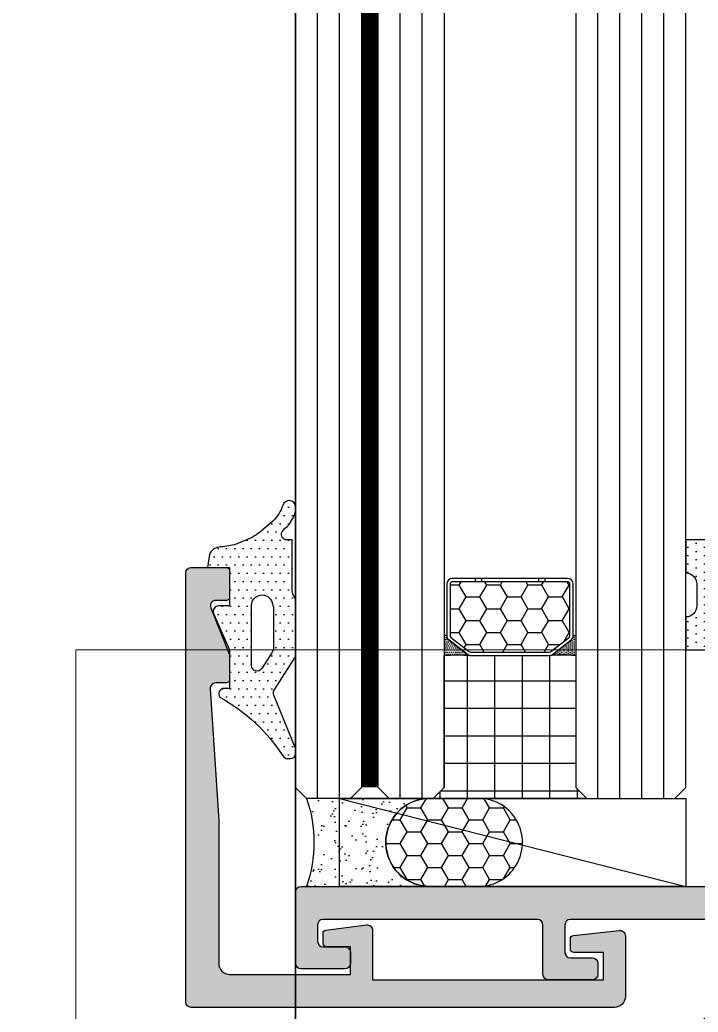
# Model space of a CAD drawing. Header units: millimetres. Extents: x 434053 to 1059003, y -2417481 to 936527.
# Drawn here: x 642044.5 to 642106.2, y -2248859.1 to -2248768.9 of the extents above; entities that cross this region are included whole.
import ezdxf

# ---------------------------------------------------------------- set-up
doc = ezdxf.new("R2010")
doc.units = ezdxf.units.MM
doc.header["$LTSCALE"] = 1000
doc.header["$MEASUREMENT"] = 0
doc.linetypes.add('CENTER', pattern=[2, 1.25, -0.25, 0.25, -0.25])
doc.linetypes.add('HIDDEN', pattern=[9.524999999999999, 6.35, -3.175])
doc.layers.add('A-DETL-0001', color=4, linetype='Continuous', lineweight=15)
for name, color, linetype in [('ELASTOMER', 6, 'Continuous'), ('ELASTOMER-V', 241, 'Continuous'), ('EXTRUSION1', 4, 'Continuous'), ('FASTENER', 191, 'Continuous'), ('GLASS', 1, 'Continuous'), ('GLASS-V', 11, 'Continuous'), ('GRID', 8, 'CENTER'), ('HZHZNEWPLOTLAYER#@$TT', 7, 'Continuous'), ('SFC-ELASTOMER', 6, 'Continuous'), ('SFC-ELASTOMER-V', 241, 'Continuous'), ('SILICONE', 8, 'Continuous'), ('SILICONE-V', 9, 'Continuous'), ('型材断面填充', 254, 'Continuous')]:
    doc.layers.add(name, color=color, linetype=linetype)

# ---------------------------------------------------------------- blocks, each defined once
blk = doc.blocks.new('20200525-BLGB01')
at = {"layer": '型材断面填充', "linetype": 'ByBlock'}
h = blk.add_hatch(color=256, dxfattribs=at)
edge = h.paths.add_edge_path()
edge.add_line((-12.99999999997817, 37.19999999992797), (-13, 34.79999999990833))
edge.add_arc((-13.29999999999564, 34.79999999997381), 0.2999999999956398, 269.99999999027307, 359.9999999874949, ccw=False)
edge.add_line((-13.30000000004657, 34.49999999997817), (-14.26148351927986, 34.49999999986176))
edge.add_arc((-14.26148351930042, 33.99999999988691), 0.4999999999748468, 89.99999999764344, 201.8014094837098)
edge.add_line((-14.72572186472826, 33.81430466174061), (-13.02145699271205, 29.55364248177648))
edge.add_arc((-13.30000000000395, 29.44222527882746), 0.3000000000403291, 5.6825797400961164e-09, 21.801409492072594, ccw=False)
edge.add_line((-12.99999999996362, 29.44222527885722), (-12.99999999997817, 27.29999499992846))
edge.add_arc((-13.30000000000655, 27.29999499991027), 0.3000000000283762, -89.99999999513602, 3.4747245081234723e-09, ccw=False)
edge.add_line((-13.29999999998108, 26.99999499988189), (-14.26697703287209, 26.9999949999401))
edge.add_arc((-14.26697703290372, 26.49999499993293), 0.5000000000071729, 89.99999999637548, 183.661937038506)
edge.add_line((-14.76595616712438, 26.46806032254972), (-14.00000000006548, 14.50000000643922))
edge.add_line((-14.00000000006548, 14.50000000643922), (-14.0000000000291, 1.499999999949068))
edge.add_arc((-13.0000000000291, 1.499999999949068), 1, 180, 270)
edge.add_line((-13.0000000000291, 0.4999999999490683), (-2, 0.4999999999927241))
edge.add_line((-2, 0.4999999999927241), (-2.000000000007275, 2.999999999992724))
edge.add_line((-2.000000000007275, 2.999999999992724), (-4.200000000004366, 2.99999999996362))
edge.add_arc((-4.199999999986176, 3.29999999998472), 0.3000000000210998, 180.0000000006948, 269.99999999652596, ccw=False)
edge.add_line((-4.500000000007275, 3.299999999981082), (-4.500000000007275, 4.235424868871632))
edge.add_arc((-4.200000000008601, 4.235424868875079), 0.2999999999986738, 97.18075578179509, 180.0000000006583, ccw=False)
edge.add_line((-4.237500000010185, 4.533071891368309), (-0.5625000000218279, 4.99607837080839))
edge.add_arc((-0.5000000000041239, 4.499999999989187), 0.4999999999968474, 1.2390728443278931e-09, 97.18075578354848, ccw=False)
edge.add_line((-7.276000000000001e-12, 4.5), (0, 0))
edge.add_line((0, 0), (21, 5.09317e-11))
edge.add_line((21, 5.09317e-11), (20.99999999999272, 2.500000000050931))
edge.add_line((20.99999999999272, 2.500000000050931), (18.29999999999563, 2.500000000050931))
edge.add_arc((18.29999999999199, 2.800000000050202), 0.2999999999992711, 180.0000000020841, 270.0000000006948, ccw=False)
edge.add_line((17.99999999999272, 2.80000000003929), (17.99999999999272, 3.73167184273916))
edge.add_arc((18.29999999999801, 3.731671842754442), 0.3000000000052871, 96.37937021009111, 180.0000000029186, ccw=False)
edge.add_line((18.26666666665551, 4.029814239758707), (22.44444462286628, 4.496904015017207))
edge.add_arc((22.49999999998119, 4.000000000055417), 0.5000000000115269, 3.196873876731843e-10, 96.37934963310238, ccw=False)
edge.add_line((22.99999999999272, 4.000000000058207), (23, -1.499999999941791))
edge.add_arc((22.00000000000728, -1.499999999949068), 0.999999999992724, -89.99999999958311, 4.16889633925166e-10, ccw=False)
edge.add_line((22.00000000001455, -2.499999999941792), (-16.50000000001455, -2.500000000050931))
edge.add_arc((-16.50000000001819, -2.000000000040019), 0.5000000000109126, 180.0000000012505, 270.0000000004169, ccw=False)
edge.add_line((-17.0000000000291, -2.000000000050931), (-17.00000000012369, 36.9999999999709))
edge.add_arc((-16.50000000012369, 36.9999999999709), 0.5, 90, 180, ccw=False)
edge.add_line((-16.50000000012369, 37.4999999999709), (-13.30000000002474, 37.49999999991633))
edge.add_arc((-13.29999999999563, 37.19999999989886), 0.3000000000174623, 5.558376869885251e-09, 90.00000000555877, ccw=False)
at = {"color": 0, "linetype": 'ByBlock'}
blk.add_lwpolyline([(-12.99999999997817, 37.19999999992797), (-13, 34.79999999990833, -0.4142135623588887), (-13.30000000004657, 34.49999999997817), (-14.26148351927986, 34.49999999986176, 0.5305984520659007), (-14.72572186472826, 33.81430466174061), (-13.02145699271205, 29.55364248177648, -0.0954145723999281), (-12.99999999996362, 29.44222527885722), (-12.99999999997817, 27.29999499992846, -0.4142135623659906), (-13.29999999998108, 26.99999499988189), (-14.26697703287209, 26.9999949999401, 0.4330595391143199), (-14.76595616712438, 26.46806032254972), (-14.00000000006548, 14.50000000643922), (-14.0000000000291, 1.499999999949068, 0.4142135623730951), (-13.0000000000291, 0.4999999999490683), (-2, 0.4999999999927241), (-2.000000000007275, 2.999999999992724), (-4.200000000004366, 2.99999999996362, -0.4142135623517844), (-4.500000000007275, 3.299999999981082), (-4.500000000007275, 4.235424868871632, -0.3779644730108295), (-4.237500000010185, 4.533071891368309), (-0.5625000000218279, 4.99607837080839, -0.4514162296496071), (-7.276000000000001e-12, 4.5), (0, 0), (21, 5.09317e-11), (20.99999999999272, 2.500000000050931), (18.29999999999563, 2.500000000050931, -0.4142135623659915), (17.99999999999272, 2.80000000003929), (17.99999999999272, 3.73167184273916, -0.3819660112564594), (18.26666666665551, 4.029814239758707), (22.44444462286628, 4.496904015017207, -0.4472134877660587), (22.99999999999272, 4.000000000058207), (23, -1.499999999941792, -0.4142135623730951), (22.00000000001455, -2.499999999941792), (-16.50000000001455, -2.500000000050931, -0.4142135623688329), (-17.0000000000291, -2.000000000050931), (-17.00000000012369, 36.9999999999709, -0.4142135623730951), (-16.50000000012369, 37.4999999999709), (-13.30000000002474, 37.49999999991633, -0.4142135623730961)], format="xyb", close=True, dxfattribs=at)
blk = doc.blocks.new('*U464')
at = {"linetype": 'ByBlock', "lineweight": -2}
for p, q in [((2.657142857144208, 4.857142857152212), (-2.657142857144208, 4.857142857152212)), ((-3.542857142858338, 4.400000000008731), (-3.542857142858338, 1.14285714286234)), ((-1.77142857142826, 4.400000000008731), (-1.77142857142826, 1.14285714286234)), ((1.77142857142826, 4.400000000008731), (1.77142857142826, 1.14285714286234)), ((3.542857142858338, 4.400000000008731), (3.542857142858338, 1.14285714286234)), ((-4.685714285715221, 0.857142857152212), (-3.542857142858338, 1.14285714286234)), ((4.685714285715221, 0.857142857152212), (-4.685714285715221, 0.857142857152212)), ((3.542857142858338, 1.14285714286234), (-3.542857142858338, 1.14285714286234)), ((-2.332922000361577, 0.857142857152212), (-1.77142857142826, 1.14285714286234)), ((2.458636286075489, 0.857142857152212), (1.77142857142826, 1.14285714286234)), ((4.685714285715221, 0.857142857152212), (3.542857142858338, 1.14285714286234)), ((-5.028571428571013, 0.5142857142927824), (-5.028571428571013, 7.275957614183426e-12)), ((5.028571428571013, 7.275957614183426e-12), (-5.028571428571013, 7.275957614183426e-12)), ((5.028571428571013, 0.5142857142927824), (5.028571428571013, 7.275957614183426e-12))]:
    blk.add_line(p, q, dxfattribs=at)
for centre, radius, start, end in [((-2.657142857144208, 3.770535714291327), 1.086607142857136, 35.40085557752613, 144.5991444224739), ((0, 1.196428571434808), 3.660714285714072, 61.05941179989344, 118.9405882001066), ((2.657142857144208, 3.770535714291327), 1.086607142857129, 35.40085557752613, 144.5991444224739), ((-4.685714285715221, 0.5142857142927824), 0.3428571428571428, 90, 180), ((4.685714285715221, 0.5142857142927824), 0.3428571428571428, 0, 90)]:
    blk.add_arc(centre, radius, start, end, dxfattribs=at)
at = {"layer": 'GRID', "ltscale": 0.5}
blk.add_line((0, 4.857142857159488), (0, -15.96152385070888), dxfattribs=at)
blk = doc.blocks.new('20230111-LC03')
at = {"layer": 'SILICONE'}
h = blk.add_hatch(dxfattribs=at)
h.set_pattern_fill('AR-SAND', color=256, angle=450, style=0)
h.set_pattern_definition([(127.5, (56219.9966284289, -9965.68426762917), (-1.926823769013159, -0.06299335810960754), [0, -1.52, 0, -1.7, 0, -1.625]), (97.49999999999993, (56219.9966284289, -9965.68426762917), (-2.82214606522974, 1.769776705267728), [0, -0.82, 0, -1.37, 0, -0.525]), (57.49999999999998, (56219.9966284289, -9966.914267629152), (-0.005659053536963988, 3.114141861751495), [0, -0.4999999999999981, 0, -1.799999999999992, 0, -2.349999999999985]), (47.49999999999999, (56219.9966284289, -9966.914267629152), (-0.8776755649342484, 3.006126604572294), [0, -0.2499999999999999, 0, -1.179999999999999, 0, -1.349999999999999])])
edge = h.paths.add_edge_path()
edge.add_line((1.042390067595989e-07, -8.557407260435866), (-1.042608346324414e-07, 8.557415987976128))
edge.add_arc((0.8573005642653303, 4.374214120368429e-06), 8.600247552460587, 95.72093118125102, 264.2790702147506)
at = {"layer": '型材断面填充', "linetype": 'ByBlock'}
h = blk.add_hatch(color=256, dxfattribs=at)
edge = h.paths.add_edge_path()
edge.add_line((-41.99989613961588, -17.99999563622987), (-41.99989613961952, -11.49999563622987))
edge.add_arc((-41.49989613961952, -11.49999563622987), 0.5, 90, 180, ccw=False)
edge.add_line((-41.49989613961952, -10.99999563622987), (-37.49989613961952, -10.99999563622987))
edge.add_arc((-37.49989613961952, -11.49999563622987), 0.5, 0, 90, ccw=False)
edge.add_line((-36.99989613961952, -11.49999563622987), (-36.99989613961952, -12.49999563622987))
edge.add_arc((-37.49989613961952, -12.49999563622987), 0.5, -90, 0, ccw=False)
edge.add_line((-37.49989613961952, -12.99999563622987), (-39.49989613961952, -12.99999563622987))
edge.add_arc((-39.49989613961952, -13.49999563622987), 0.5, 90, 180)
edge.add_line((-39.99989613961952, -13.49999563622987), (-39.99989613961952, -14.99999563622987))
edge.add_arc((-39.49989613961952, -14.99999563622987), 0.5, 180, 270)
edge.add_line((-39.49989613961952, -15.49999563622987), (-19.99989613961952, -15.49999563622987))
edge.add_arc((-19.99989613961952, -14.99999563622987), 0.5, 270, 360)
edge.add_line((-19.49989613961952, -14.99999563622987), (-19.49989613961952, -10.49999563622987))
edge.add_arc((-18.99989613961952, -10.49999563622987), 0.5, 90, 180, ccw=False)
edge.add_line((-18.99989613961952, -9.999995636229869), (-14.99989613961952, -9.999995636229869))
edge.add_arc((-14.99989613961952, -10.49999563622987), 0.5, 0, 90, ccw=False)
edge.add_line((-14.49989613961952, -10.49999563622987), (-14.49989613961952, -11.49999563622987))
edge.add_arc((-14.99989613961952, -11.49999563622987), 0.5, -90, 0, ccw=False)
edge.add_line((-14.99989613961952, -11.99999563622987), (-16.99989613961952, -11.99999563622987))
edge.add_arc((-16.99989613961952, -12.49999563622987), 0.5, 90, 180)
edge.add_line((-17.49989613961952, -12.49999563622987), (-17.49989613961952, -14.99999563622987))
edge.add_arc((-16.99989613961952, -14.99999563622987), 0.5, 180, 269.9999825697608)
edge.add_line((-16.99989629172705, -15.49999563622987), (-0.5, -15.49999563627352))
edge.add_arc((-0.5, -14.99999563627352), 0.5, 270, 360)
edge.add_line((0, -14.99999563627352), (0, 15.00000436375558))
edge.add_arc((-0.5, 15.00000436375558), 0.5, 0, 90)
edge.add_line((-0.5, 15.50000436375558), (-16.99989629172705, 15.50000436374103))
edge.add_arc((-16.99989613961952, 15.00000436374103), 0.5000000000000231, 90.00001743023921, 180)
edge.add_line((-17.49989613961952, 15.00000436374103), (-17.49989613961952, 12.50000436374103))
edge.add_arc((-16.99989613961952, 12.50000436374103), 0.5, 180, 270)
edge.add_line((-16.99989613961952, 12.00000436374103), (-14.99989613961952, 12.00000436374103))
edge.add_arc((-14.99989613961952, 11.50000436374103), 0.5, 0, 90, ccw=False)
edge.add_line((-14.49989613961952, 11.50000436374103), (-14.49989613961952, 10.50000436374103))
edge.add_arc((-14.99989613961952, 10.50000436374103), 0.5, -90, 0, ccw=False)
edge.add_line((-14.99989613961952, 10.00000436374103), (-18.99989613961952, 10.00000436374103))
edge.add_arc((-18.99989613961952, 10.50000436374103), 0.5, 180, 270, ccw=False)
edge.add_line((-19.49989613961952, 10.50000436374103), (-19.49989613961952, 15.00000436374103))
edge.add_arc((-19.99989613961952, 15.00000436374103), 0.5, 0, 90)
edge.add_line((-19.99989613961952, 15.50000436374103), (-39.49989613961952, 15.50000436374103))
edge.add_arc((-39.49989613961952, 15.00000436374103), 0.5, 90, 180)
edge.add_line((-39.99989613961952, 15.00000436374103), (-39.99989613961952, 13.50000436374103))
edge.add_arc((-39.49989613961952, 13.50000436374103), 0.5, 180, 270)
edge.add_line((-39.49989613961952, 13.00000436374103), (-37.49989613961952, 13.00000436374103))
edge.add_arc((-37.49989613961952, 12.50000436374103), 0.5, 0, 90, ccw=False)
edge.add_line((-36.99989613961952, 12.50000436374103), (-36.99989613961952, 11.50000436374103))
edge.add_arc((-37.49989613961952, 11.50000436374103), 0.5, -90, 0, ccw=False)
edge.add_line((-37.49989613961952, 11.00000436374103), (-41.49989613961952, 11.00000436374103))
edge.add_arc((-41.49989613961952, 11.50000436374103), 0.5, 180, 270, ccw=False)
edge.add_line((-41.99989613961952, 11.50000436374103), (-41.99989613961588, 18.00000436374103))
edge.add_arc((-41.49989613961225, 18.00000436374103), 0.500000000003638, 90.00000795576972, 180, ccw=False)
edge.add_line((-41.49989620903943, 18.50000436374103), (5.000103860456875, 18.50000436379923))
edge.add_arc((5.000103860456875, 19.00000436379923), 0.5, 270, 360)
edge.add_line((5.500103860456875, 19.00000436379923), (5.500103860442323, 29.50000436339178))
edge.add_arc((6.000103860442323, 29.50000436339178), 0.5, 90, 180, ccw=False)
edge.add_line((6.000103860442323, 30.00000436339178), (8.000103860416857, 30.00000436339178))
edge.add_arc((8.000103860416857, 29.50000436339178), 0.5, 0, 90, ccw=False)
edge.add_line((8.500103860416857, 29.50000436339178), (8.500103860420495, 16.00000436377013))
edge.add_arc((8.000103860420495, 16.00000436377013), 0.5, -90, 0, ccw=False)
edge.add_line((8.000103860420495, 15.50000436377013), (3.500103860435047, 15.50000436375558))
edge.add_arc((3.500103860435047, 15.00000436375558), 0.5, 90, 180)
edge.add_line((3.000103860435047, 15.00000436375558), (3.000103860435047, 6.000004363770131))
edge.add_arc((3.500103860431409, 6.000004363770131), 0.499999999996362, 180, 270)
edge.add_line((3.500103860431409, 5.500004363770131), (8.000103860420495, 5.500004363770131))
edge.add_arc((8.000103860416857, 5.000004363770131), 0.5, 0, 89.99999999958311, ccw=False)
edge.add_line((8.500103860416857, 5.000004363770131), (8.500103860416857, 3.000004363770131))
edge.add_arc((8.000103860416857, 3.000004363770131), 0.5, -90, 0, ccw=False)
edge.add_line((8.000103860416857, 2.500004363770131), (3.500103860438685, 2.500004363770131))
edge.add_arc((3.500103860438685, 2.000004363770131), 0.5, 90, 180)
edge.add_line((3.000103860435047, 2.000004363770131), (3.000103860435047, -1.999995636229869))
edge.add_arc((3.500103860438685, -1.999995636229869), 0.500000000003638, 180, 270)
edge.add_line((3.500103860438685, -2.499995636229869), (8.000103860416857, -2.499995636200765))
edge.add_arc((8.000103860416857, -2.999995636200765), 0.5, 0, 90, ccw=False)
edge.add_line((8.500103860416857, -2.999995636200765), (8.500103860416857, -4.999995636200765))
edge.add_arc((8.000103860416857, -4.999995636200765), 0.5, -89.99999999958311, 0, ccw=False)
edge.add_line((8.000103860420495, -5.499995636200765), (3.500103860431409, -5.499995636229869))
edge.add_arc((3.500103860431409, -5.999995636229869), 0.5, 90, 180)
edge.add_line((3.000103860435047, -5.999995636229869), (3.000103860435047, -14.99999563621532))
edge.add_arc((3.500103860435047, -14.99999563621532), 0.5, 180, 270)
edge.add_line((3.500103860435047, -15.49999563621532), (8.000103860420495, -15.49999563620077))
edge.add_arc((8.000103860420495, -15.99999563620077), 0.5, 0, 90, ccw=False)
edge.add_line((8.500103860420495, -15.99999563620077), (8.500103860416857, -29.49999563582242))
edge.add_arc((8.000103860416857, -29.49999563582242), 0.5, -90, 0, ccw=False)
edge.add_line((8.000103860416857, -29.99999563582242), (6.000103860442323, -29.99999563582242))
edge.add_arc((6.000103860442323, -29.49999563582242), 0.5, 180, 270, ccw=False)
edge.add_line((5.500103860442323, -29.49999563582242), (5.500103860453237, -18.99999563628808))
edge.add_arc((5.000103860453237, -18.99999563628808), 0.5, 0, 90)
edge.add_line((5.000103860453237, -18.49999563628808), (-41.49989620903943, -18.49999563622987))
edge.add_arc((-41.49989613961225, -17.99999563622987), 0.5000000000000048, 180, 269.99999204423034, ccw=False)
at = {"linetype": 'ByBlock'}
blk.add_lwpolyline([(-41.99989613961588, -17.99999563622987), (-41.99989613961952, -11.49999563622987, -0.414213562373095), (-41.49989613961952, -10.99999563622987), (-37.49989613961952, -10.99999563622987, -0.414213562373095), (-36.99989613961952, -11.49999563622987), (-36.99989613961952, -12.49999563622987, -0.414213562373095), (-37.49989613961952, -12.99999563622987), (-39.49989613961952, -12.99999563622987, 0.414213562373095), (-39.99989613961952, -13.49999563622987), (-39.99989613961952, -14.99999563622987, 0.414213562373095), (-39.49989613961952, -15.49999563622987), (-19.99989613961952, -15.49999563622987, 0.414213562373095), (-19.49989613961952, -14.99999563622987), (-19.49989613961952, -10.49999563622987, -0.414213562373095), (-18.99989613961952, -9.999995636229869), (-14.99989613961952, -9.999995636229869, -0.414213562373095), (-14.49989613961952, -10.49999563622987), (-14.49989613961952, -11.49999563622987, -0.414213562373095), (-14.99989613961952, -11.99999563622987), (-16.99989613961952, -11.99999563622987, 0.414213562373095), (-17.49989613961952, -12.49999563622987), (-17.49989613961952, -14.99999563622987, 0.4142134732705686), (-16.99989629172705, -15.49999563622987), (-0.5, -15.49999563627352, 0.4142135623734826), (0, -14.99999563627352), (0, 15.00000436375558, 0.4142135623734826), (-0.5, 15.50000436375558), (-16.99989629172705, 15.50000436374103, 0.4142134732705687), (-17.49989613961952, 15.00000436374103), (-17.49989613961952, 12.50000436374103, 0.414213562373095), (-16.99989613961952, 12.00000436374103), (-14.99989613961952, 12.00000436374103, -0.414213562373095), (-14.49989613961952, 11.50000436374103), (-14.49989613961952, 10.50000436374103, -0.414213562373095), (-14.99989613961952, 10.00000436374103), (-18.99989613961952, 10.00000436374103, -0.414213562373095), (-19.49989613961952, 10.50000436374103), (-19.49989613961952, 15.00000436374103, 0.414213562373095), (-19.99989613961952, 15.50000436374103), (-39.49989613961952, 15.50000436374103, 0.414213562373095), (-39.99989613961952, 15.00000436374103), (-39.99989613961952, 13.50000436374103, 0.414213562373095), (-39.49989613961952, 13.00000436374103), (-37.49989613961952, 13.00000436374103, -0.414213562373095), (-36.99989613961952, 12.50000436374103), (-36.99989613961952, 11.50000436374103, -0.414213562373095), (-37.49989613961952, 11.00000436374103), (-41.49989613961952, 11.00000436374103, -0.414213562373095), (-41.99989613961952, 11.50000436374103), (-41.99989613961588, 18.00000436374103, -0.4142135217035907), (-41.49989620903943, 18.50000436374103), (5.000103860456875, 18.50000436379923, 0.4142135623731164), (5.500103860456875, 19.00000436379923), (5.500103860442323, 29.50000436339178, -0.414213562373095), (6.000103860442323, 30.00000436339178), (8.000103860416857, 30.00000436339178, -0.414213562373095), (8.500103860416857, 29.50000436339178), (8.500103860420495, 16.00000436377013, -0.414213562373171), (8.000103860420495, 15.50000436377013), (3.500103860435047, 15.50000436375558, 0.414213562373095), (3.000103860435047, 15.00000436375558), (3.000103860435047, 6.000004363770131, 0.4142135623713901), (3.500103860431409, 5.500004363770131), (8.000103860420495, 5.500004363770131, -0.414213562370964), (8.500103860416857, 5.000004363770131), (8.500103860416857, 3.000004363770131, -0.414213562373095), (8.000103860416857, 2.500004363770131), (3.500103860438685, 2.500004363770131, 0.4142135623752261), (3.000103860435047, 2.000004363770131), (3.000103860435047, -1.999995636229869, 0.4142135623752261), (3.500103860438685, -2.499995636229869), (8.000103860416857, -2.499995636200765, -0.414213562373095), (8.500103860416857, -2.999995636200765), (8.500103860416857, -4.999995636200765, -0.414213562370964), (8.000103860420495, -5.499995636200765), (3.500103860431409, -5.499995636229869, 0.41421356237139), (3.000103860435047, -5.999995636229869), (3.000103860435047, -14.99999563621532, 0.414213562373095), (3.500103860435047, -15.49999563621532), (8.000103860420495, -15.49999563620077, -0.4142135623730951), (8.500103860420495, -15.99999563620077), (8.500103860416857, -29.49999563582242, -0.414213562373095), (8.000103860416857, -29.99999563582242), (6.000103860442323, -29.99999563582242, -0.414213562373095), (5.500103860442323, -29.49999563582242), (5.500103860453237, -18.99999563628808, 0.4142135623730193), (5.000103860453237, -18.49999563628808), (-41.49989620903943, -18.49999563622987, -0.4142135217035907)], format="xyb", close=True, dxfattribs=at)
at = {"layer": 'SILICONE'}
blk.add_lwpolyline([(1.042390067595989e-07, -8.557407260435866), (-1.042608346324414e-07, 8.557415987976128, 0.9048234826383934), (1.042390067595989e-07, -8.557407260435866, 0.3678191468024997)], format="xyb", dxfattribs=at)
at = {"layer": 'FASTENER', "xscale": -1.2, "yscale": 1.2, "zscale": 1.2, "rotation": 90.00011941575873}
blk.add_blockref('*U464', (0, 4.363770131021738e-06), dxfattribs=at)
blk = doc.blocks.new('*U454')
at = {"layer": 'GLASS-V'}
h = blk.add_hatch(dxfattribs=at)
h.set_pattern_fill('HONEY', color=256, scale=10, angle=90.00000000005129, style=0)
h.set_pattern_definition([(90, (-8261.037964080388, 34583.19708774189), (1.082531749998322, 1.875000000000968), [1.25, -2.5]), (330.0000000000513, (-8261.037964080388, 34583.19708774189), (1.0825317570975, -1.874999995902255), [1.249999999999999, -2.499999999999999]), (30.00000000005117, (-8261.037964080388, 34583.19708774189), (2.165063507095822, 4.098712834856191e-09), [-2.5, 1.25])])
edge = h.paths.add_edge_path()
edge.add_arc((14.79910929997827, 12.25000000001327), 0.1999999999812534, 218.0000000213002, 270.000000021352, ccw=False)
edge.add_line((14.64150714931748, 12.12686770490109), (13.34239784976671, 13.78965178224462))
edge.add_arc((13.50000000039878, 13.91278407727521), 0.1999999999083822, 180.000000015861, 218.0000000079473, ccw=False)
edge.add_line((13.3000000004904, 13.91278407721984), (13.29999999999927, 17.49999999999272))
edge.add_line((13.29999999999927, 17.49999999999272), (13.30000000049768, 21.08721592276561))
edge.add_arc((13.5000000005751, 21.08721592276845), 0.2000000000774289, 142.0000000087279, 180.0000000008142, ccw=False)
edge.add_line((13.34239784977399, 21.21034821785724), (14.64150714932475, 22.87313229507708))
edge.add_arc((14.79910930010489, 22.75000000002311), 0.2000000000394618, 90.00000001283718, 142.0000000128887, ccw=False)
edge.add_line((14.79910930006008, 22.95000000006257), (19.5, 22.9500000000553))
edge.add_arc((19.49999999997081, 22.75000000001447), 0.2000000000408306, -8.31317947813659e-09, 89.99999999163788, ccw=False)
edge.add_line((19.70000000001164, 22.74999999998545), (19.70000000000437, 12.24999999998545))
edge.add_arc((19.50000000002174, 12.25000000001464), 0.199999999982623, 269.99999999168676, 359.99999999163794, ccw=False)
edge.add_line((19.49999999999272, 12.05000000003201), (14.79910930005281, 12.05000000003201))
at = {"layer": 'SILICONE'}
h = blk.add_hatch(dxfattribs=at)
h.set_pattern_fill('DOTS', color=256, scale=3, angle=180.0000000000513, style=0)
h.set_pattern_definition([(180.0000000000513, (-2314.462927372681, 32414.28559859428), (-0.09374999999983223, -0.1875000000000839), [0, -0.1875])])
edge = h.paths.add_edge_path()
edge.add_arc((-1.941122037311656, 22.29360796127968), 14.98974681236925, -4.61622269054061, 4.616222691750124, ccw=False)
edge.add_arc((13.47346561249102, 21.09635244526662), 0.4735537580721675, 140.894493704969, 181.1055062821419, ccw=False)
edge.add_line((13.10599462369282, 21.39504666043649), (14.40510392324359, 23.05783073766361))
edge.add_arc((14.79910930004684, 22.74999999998005), 0.5000000000126767, 89.99999999806562, 141.9999999981204, ccw=False)
edge.add_line((14.79910930006372, 23.24999999999272), (14.79910930006372, 23.49999999999272))
edge.add_line((14.79910930006372, 23.49999999999272), (13.0000000004693, 23.49999999999272))
h = blk.add_hatch(dxfattribs=at)
h.set_pattern_fill('DOTS', color=256, scale=3, angle=270.0000000000513, style=0)
h.set_pattern_definition([(270, (-2314.462927372681, 32414.28559859428), (0.1875000000000839, -0.09374999999983223), [0, -0.1875])])
edge = h.paths.add_edge_path()
edge.add_arc((-1.941122037320786, 12.70639203884472), 14.98974681236928, 355.3837773081634, 364.6162226904543)
edge.add_arc((13.47346561248374, 13.90364755483525), 0.4735537580721675, 178.8944937178581, 219.105506295031)
edge.add_line((13.10599462368555, 13.60495333966537), (14.40510392323631, 11.94216926231456))
edge.add_arc((14.79910930003028, 12.24999999999803), 0.50000000000531, 218.0000000025261, 270.0000000025807)
edge.add_line((14.79910930005281, 11.74999999999272), (14.79910930005281, 11.49999999999272))
edge.add_line((14.79910930005281, 11.49999999999272), (13.00000000045839, 11.50000000010914))
at = {"layer": 'SILICONE-V'}
h = blk.add_hatch(dxfattribs=at)
h.set_pattern_fill('ANSI37', color=256, scale=20, angle=135.0000000000513, style=0)
h.set_pattern_definition([(180.0000000000513, (-8259.037964080173, 34605.19708774189), (2.236993838300213e-12, -2.5), []), (270, (-8259.037964080173, 34605.19708774189), (2.5, 2.236993838300213e-12), [])])
edge = h.paths.add_edge_path()
edge.add_line((-1.178588718175888e-06, 24.49999986984767), (-1.091393642127514e-11, 10.5))
edge.add_line((-1.091393642127514e-11, 10.5), (0.9999999997562554, 11.5))
edge.add_line((0.9999999997562554, 11.5), (13.00000000045839, 11.50000000115688))
edge.add_arc((-2.77388727136618, 12.7321067786348), 15.82193435630852, 355.533664682018, 364.4663353396363)
edge.add_line((12.99999999999272, 13.96421356207429), (13, 21.03578643802757))
edge.add_arc((-1.768796351073247, 22.2678932218228), 14.82010232036705, 355.2310656027148, 364.7689343754618)
edge.add_line((13.0000000004693, 23.49999999999272), (0.9999999997671694, 23.5))
edge.add_line((0.9999999997671694, 23.5), (-1.178588718175888e-06, 24.49999986984767))
at = {"layer": 'GLASS'}
for points in [[(467.3347491215256, 23.49999998938872), (1.000000000014552, 23.5), (1.455191522836685e-11, 24.5), (2.182787284255028e-11, 32.5), (1.000000000021828, 33.5), (467.3347491215311, 33.499999989396)], [(467.3347491215147, 11.49999998939599), (1.000000000003638, 11.5), (3.637978807091713e-12, 10.5), (-3.637978807091713e-12, 6.5), (0.999999999996362, 5.5), (467.3347491215038, 5.499999989388718)], [(467.3347491215147, 3.999999989395995), (1.000000000003638, 4), (3.637978807091713e-12, 3), (-3.637978807091713e-12, -1), (0.999999999996362, -2), (467.3347491215038, -2.000000010611281)]]:
    blk.add_lwpolyline(points, dxfattribs=at)
at = {"layer": 'GLASS-V'}
for p, q in [((2.182787284255028e-11, 31.5), (467.3347491215293, 31.499999989396)), ((1.818989403545856e-11, 29.50000000000728), (467.3347491215293, 29.499999989396)), ((1.818989403545856e-11, 27.5), (467.3347491215275, 27.499999989396)), ((1.818989403545856e-11, 25.5), (467.3347491215256, 25.499999989396)), ((20, 20.66642135647999, -1.7978881e-09), (19.70000000001164, 20.6664213565964, -1.7978881e-09)), ((19.99999999976717, 20.08357864349091, -1.7978881e-09), (19.70000000001164, 20.08357864349091, -1.7978881e-09)), ((19.99999999975989, 14.9164213565964, -1.7978881e-09), (19.70000000000437, 14.9164213565964, -1.7978881e-09)), ((19.99999999999272, 14.33357864349091, -1.7978881e-09), (19.70000000000437, 14.33357864349091, -1.7978881e-09)), ((3.637978807091713e-12, 9.5), (467.3347491215129, 9.499999989388717)), ((0, 7.5), (467.3347491215056, 7.499999989388718)), ((3.637978807091713e-12, 2), (467.3347491215129, 1.999999989388718)), ((0, 0), (467.3347491215056, -1.061128152039965e-08))]:
    blk.add_line(p, q, dxfattribs=at)
for points in [[(12.99999999999636, 17.49999999999272), (13.00000000049477, 21.08721592288202, -0.1673426090458938), (13.10599462369282, 21.39504666043649), (14.40510392324359, 23.05783073766361, -0.2308681911258128), (14.79910930006372, 23.24999999999272), (19.50000000000364, 23.24999999998545, -0.4142135623728181), (20, 22.74999999998545), (19.99999999999636, 17.49999999998545), (19.99999999999272, 12.24999999998545, -0.4142135623728182), (19.49999999999272, 11.74999999998545), (14.79910930005281, 11.74999999999272, -0.2308681911258127), (14.40510392323631, 11.94216926231456), (13.10599462368555, 13.60495333966537, -0.1673426090458939), (13.00000000048749, 13.91278407721984)], [(14.79910930005281, 12.05000000003201, -0.2308681911258009), (14.64150714931748, 12.12686770490109), (13.34239784976671, 13.78965178224462, -0.1673426090459228), (13.3000000004904, 13.91278407721984), (13.29999999999927, 17.49999999999272), (13.30000000049768, 21.08721592276561, -0.1673426090459228), (13.34239784977399, 21.21034821785724), (14.64150714932475, 22.87313229507708, -0.2308681911258008), (14.79910930006008, 22.95000000006257), (19.5, 22.9500000000553, -0.4142135623728455), (19.70000000001164, 22.74999999998545), (19.70000000000437, 12.24999999998545, -0.4142135623728457), (19.49999999999272, 12.05000000003201)]]:
    blk.add_lwpolyline(points, format="xyb", close=True, dxfattribs=at)
at = {"layer": 'GLASS-V', "linetype": 'HIDDEN', "const_width": 1.499999999999999}
blk.add_lwpolyline([(1, 4.75), (467.3347491215147, 4.750171038231904)], dxfattribs=at)
at = {"layer": 'SILICONE'}
for points in [[(-1.178588718175888e-06, 24.49999986984767), (-1.091393642127514e-11, 10.5), (0.9999999997562554, 11.5), (13.00000000045839, 11.50000000115688, 0.0389958772070897), (12.99999999999272, 13.96421356207429), (13, 21.03578643802757, 0.0416408462732699), (13.0000000004693, 23.49999999999272), (0.9999999997671694, 23.5)], [(13.0000000004693, 23.49999999999272, -0.0403059478358171), (13.00000000049477, 21.08721592288202, -0.1772764773543967), (13.10599462369282, 21.39504666043649), (14.40510392324359, 23.05783073766361, -0.2308681911258145), (14.79910930006372, 23.24999999999272), (14.79910930006372, 23.49999999999272)], [(13.00000000045839, 11.50000000010914, 0.040305947835817), (13.00000000048749, 13.91278407721984, 0.1772764773543967), (13.10599462368555, 13.60495333966537), (14.40510392323631, 11.94216926231456, 0.2308681911258146), (14.79910930005281, 11.74999999999272), (14.79910930005281, 11.49999999999272)]]:
    blk.add_lwpolyline(points, format="xyb", close=True, dxfattribs=at)
blk = doc.blocks.new('*U555')
at = {"layer": 'ELASTOMER-V', "linetype": 'ByBlock'}
h = blk.add_hatch(dxfattribs=at)
h.set_pattern_fill('DOTS', color=256, scale=12, style=0)
h.set_pattern_definition([(0, (0, -2.000019868988602), (0.375, 0.75), [0, -0.75])])
edge = h.paths.add_edge_path()
edge.add_arc((0.9997912681061507, -14.81267845198454), 1.000052182993386, 0, 90)
edge.add_line((0.9997912681061507, -13.81262626899115), (-1.000313097880621, -13.81262626899115))
edge.add_arc((-1.000313097880621, -14.81267845198454), 1.000052182993386, 90, 180)
edge.add_line((-2.000365280874007, -14.81267845198454), (-5.000000000073101, -14.81267845198454))
edge.add_line((-5.000000000073101, -14.81267845198454), (-5.000000000076739, -4.812658582995937))
edge.add_line((-5.000000000076739, -4.812658582995937), (-2, -4.812658582995937))
edge.add_line((-2, -4.812658582995937), (-2, -3.11250000000291))
edge.add_line((-2, -3.11250000000291), (-2.350000000002183, -3.11250000000291))
edge.add_arc((-2.34999999999976, -2.612500000001841), 0.5000000000010694, 140.4654215854086, 269.9999999997224, ccw=False)
edge.add_line((-2.735620282557647, -2.294228107304662), (-1.24998938407748, -0.4942281073055028))
edge.add_arc((-0.8643691015187139, -0.8125000000001112), 0.5000000000001112, 90.00000000000051, 140.4654215857, ccw=False)
edge.add_line((-0.8643691015187187, -0.3125), (-0.75, -0.3124999999999998))
edge.add_arc((3.469446951953618e-17, 4.440892098500626e-16), 0.8125000000000001, 202.6198649480404, 337.3801350519596)
edge.add_line((0.75, -0.3125), (0.8643691015150807, -0.3125))
edge.add_arc((0.8643691015150929, -0.8124999999999791), 0.4999999999999791, 39.53457841442798, 90.00000000000142, ccw=False)
edge.add_line((1.249989384073046, -0.4942281073045933), (2.735620282560603, -2.294228107304662))
edge.add_arc((2.349999999999038, -2.612500000000107), 0.500000000002803, -90.00000000013472, 39.534578414169914, ccw=False)
edge.add_line((2.349999999997863, -3.11250000000291), (1.999999999999318, -3.11250000000291))
edge.add_line((1.999999999999318, -3.11250000000291), (1.999999999999318, -4.812658582995937))
edge.add_line((1.999999999999318, -4.812658582995937), (5.000000000079694, -4.812658582995937))
edge.add_line((5.000000000079694, -4.812658582995937), (5.000000000079694, -14.81267845198454))
edge.add_line((5.000000000079694, -14.81267845198454), (1.999843451099537, -14.81267845198454))
edge = h.paths.add_edge_path(flags=16)
edge.add_line((0.9999999999996589, -2.8125), (0.9999999999996589, -3.8125))
edge.add_arc((-3.410605131648481e-13, -3.8125), 1, -180, 0, ccw=False)
edge.add_line((-1.000000000000341, -3.8125), (-1.000000000000341, -2.8125))
edge.add_arc((-3.410605131648481e-13, -2.8125), 1, 0, 180, ccw=False)
at = {"color": 0, "linetype": 'ByBlock'}
for points in [[(1.999843451099537, -14.81267845198454, 0.414213562373095), (0.9997912681061507, -13.81262626899115), (-1.000313097880621, -13.81262626899115, 0.414213562373095), (-2.000365280874007, -14.81267845198454), (-5.000000000073101, -14.81267845198454), (-5.000000000076739, -4.812658582995937), (-2, -4.812658582995937), (-2, -3.11250000000291), (-2.350000000002183, -3.11250000000291, -0.634218949713358), (-2.735620282557647, -2.294228107304662), (-1.24998938407748, -0.4942281073055027, -0.2238262200734478), (-0.8643691015187187, -0.3125), (-0.75, -0.3124999999999998, 0.6666666666666664), (0.75, -0.3125), (0.8643691015150807, -0.3125, -0.2238262200728703), (1.249989384073046, -0.4942281073045933), (2.735620282560603, -2.294228107304662, -0.6342189497133012), (2.349999999997863, -3.11250000000291), (1.999999999999318, -3.11250000000291), (1.999999999999318, -4.812658582995937), (5.000000000079694, -4.812658582995937), (5.000000000079694, -14.81267845198454)], [(0.9999999999996589, -2.8125), (0.9999999999996589, -3.8125, -0.9999999999999998), (-1.000000000000341, -3.8125), (-1.000000000000341, -2.8125, -0.9999999999999998)]]:
    blk.add_lwpolyline(points, format="xyb", close=True, dxfattribs=at)
blk = doc.blocks.new('1902-190121-05')
at = {"layer": 'SFC-ELASTOMER-V'}
h = blk.add_hatch(dxfattribs=at)
h.set_pattern_fill('DOTS', color=256, scale=12, style=0)
h.set_pattern_definition([(0, (-98970.10255684076, 48449.73687001361), (0.375, 0.75), [0, -0.75])])
edge = h.paths.add_edge_path(flags=16)
edge.add_arc((2.999999999985448, 3.791658648551673), 1.000000000015246, 340.0515564116253, 360.0000000004169)
edge.add_line((4, 3.791658648558951), (4, 7.216346523804531))
edge.add_arc((3, 7.216346523804531), 1, 0, 32.51252295697732)
edge.add_line((3.843273989798035, 7.753830456713329), (2.921636994899017, 9.199813226143304))
edge.add_arc((2.5, 8.931071259692542), 0.4999999999992967, 32.51252295662578, 180)
edge.add_line((2, 8.931071259692542), (2, 3.445267455579597))
edge.add_arc((2.945267455579596, 3.445267455586872), 0.9452674555795963, 180.0000000004409, 344.0436198039462)
edge.add_arc((7.699999999938881, 2.085786437615751), 3.999999999945567, 160.0515564106914, 164.0436198036153, ccw=False)
edge = h.paths.add_edge_path()
edge.add_line((5.700274632123183, -2.5), (5.200274632123182, -2.5))
edge.add_arc((5.200274632123182, -3), 0.5, 90, 226.5750977282379)
edge.add_line((4.856573014825698, -3.363137987907975), (5.062209703814004, -3.557768307342484))
edge.add_arc((2.810392732513719, -5.996731531093245), 3.319521242445166, 16.082535006494084, 47.284695968269205, ccw=False)
edge.add_line((6, -5.077151867197244), (6, -5.527873661361808))
edge.add_arc((5.410320230555952, -5.495178773468069), 0.5905854605270673, 194.2601061977674, 356.8264757791229, ccw=False)
edge.add_arc((1.382684606796829, -6.820965289363812), 3.651283331540185, 18.86014357712771, 46.15869214434805)
edge.add_line((3.911794761312193, -4.18743689697294), (2.694840154203119, -3.144319681021444))
edge.add_arc((6.849778326155501, 3.942639481640071), 8.215138549408584, 234.2773992741729, 239.61778233818382, ccw=False)
edge.add_line((2.053275226047844, -2.726847709789581), (0.4342153403558768, -2.061742001620586))
edge.add_arc((-1.814379726623883, -11.80565395856683), 9.999999999998288, 77.00538320812723, 85.15038797391819)
edge.add_arc((-0.8844323758821699, -0.8450336328387493), 0.9999999999970132, 188.5307656098657, 265.15038797390406, ccw=False)
edge.add_line((-1.873368728745844, -0.9933740857668452), (-2.022374841617419, 0))
edge.add_line((-2.022374841617419, 0), (0, 0))
edge.add_line((0, 0), (0, 3.5))
edge.add_line((0, 3.5), (-1, 3.5))
edge.add_arc((-1, 4), 0.5, 157.3801350519596, 270, ccw=False)
edge.add_line((-1.461538461531745, 4.192307692304892), (0, 7.5))
edge.add_line((0, 7.5), (0, 11))
edge.add_line((0, 11), (-0.5, 11))
edge.add_arc((-0.5, 11.5), 0.5, 143.130102353489, 270, ccw=False)
edge.add_arc((-8.48604476766195, 25.71938799749478), 15.85236378089338, 298.5903152219879, 327.3087335570696)
edge.add_arc((5.275992096416302, 16.88727938233205), 0.5000000004721561, 89.99999989828092, 147.308733456111, ccw=False)
edge.add_line((5.275992097303967, 17.38727938281227), (5.5, 17.38727938281227))
edge.add_arc((5.5, 16.88727938281227), 0.5, 0, 90, ccw=False)
edge.add_line((6, 16.88727938281227), (6, 16.57181067422061))
edge.add_arc((5.499999999985448, 16.57181067423517), 0.500000000014552, 337.765229581395, 359.9999999983325, ccw=False)
edge.add_line((5.962820559259852, 16.3826093795069), (4.010239718350931, 11.60624377280328))
edge.add_arc((4.473060277596232, 11.41704247808229), 0.4999999999842318, 157.7652295809047, 212.5125229568189)
edge.add_line((4.051423282711767, 11.14830051163881), (5.921636994899018, 8.214068468187177))
edge.add_arc((5.5, 7.945326501729141), 0.5000000000032073, -8.33779267850332e-10, 32.51252295732888, ccw=False)
edge.add_line((6, 7.945326501721864), (6, 2.985786437631758))
edge.add_arc((5.5, 2.985786437639034), 0.5, 323.13010235348895, 359.9999999991662, ccw=False)
edge.add_arc((6.700000000011643, 2.08578643763758), 1.000000000013095, 143.1301023548229, 180.0000000004169)
edge.add_line((5.699999999997088, 2.085786437630304), (5.699999999997088, -2.499999999992724))
at = {"color": 0, "linetype": 'ByBlock'}
blk.add_lwpolyline([(5.700274632123183, -2.5), (5.200274632123182, -2.5, 0.6781657042072787), (4.856573014825698, -3.363137987907975), (5.062209703814004, -3.557768307342484, -0.1369925665543304), (6, -5.077151867197244), (6, -5.527873661361808, -0.8583636528139141), (4.837932198410272, -5.640654293129045), (4.837932198410272, -5.640654293129045, 0.1196789164036482), (3.911794761312193, -4.18743689697294), (2.694840154203119, -3.144319681021444, -0.023306035294527), (2.053275226047844, -2.726847709789581), (0.434215340355877, -2.061742001620586, 0.0355542577770579), (-0.9689730441314168, -1.841453662447746, -0.3473545955404444), (-1.873368728745844, -0.9933740857668452), (-2.022374841617419, 0), (0, 0), (0, 3.5), (-1, 3.5, -0.5351837584879964), (-1.461538461531745, 4.192307692304892), (0, 7.5), (0, 11), (-0.5, 11, -0.6180339887539168), (-0.8999999999941792, 11.80000000000291, 0.125967746607834), (4.855195536176325, 17.15733540496876, -0.2554021300214613), (5.275992097303967, 17.38727938281227), (5.5, 17.38727938281227, -0.4142135623730951), (6, 16.88727938281227), (6, 16.57181067422061, -0.0973230273531179), (5.962820559259852, 16.3826093795069), (4.010239718350931, 11.60624377280328, 0.2435300941548702), (4.051423282711767, 11.14830051163881), (5.921636994899018, 8.214068468187177, -0.1428220295938806), (6, 7.945326501721864), (6, 2.985786437631758, -0.1622776601676325), (5.899999999994179, 2.685786437636124, 0.1622776601672591), (5.699999999997088, 2.085786437630304), (5.699999999997088, -2.499999999992724)], format="xyb", dxfattribs=at)
blk.add_lwpolyline([(3.940000000002328, 3.450484206368855, 0.0872619888188986), (4, 3.791658648558951), (4, 7.216346523804531, 0.1428220295893762), (3.843273989798035, 7.753830456713329), (2.921636994899017, 9.199813226143304, 0.7500537688432675), (2, 8.931071259692542), (2, 3.445267455579596, 0.8696209430341955), (3.854114949586802, 3.185408272176573, -0.0174204244168828)], format="xyb", close=True, dxfattribs=at)
blk = doc.blocks.new('A$C4EA60FE4')
at = {"layer": 'ELASTOMER-V'}
h = blk.add_hatch(dxfattribs=at)
h.set_pattern_fill('HONEY', color=256, scale=10, angle=-1.27e-14, style=0)
h.set_pattern_definition([(360, (33477.20544486659, -8679.675100024433), (1.875, 1.082531754730547), [1.25, -2.5]), (119.9999999999999, (33477.20544486659, -8679.675100024433), (-1.874999999999999, 1.082531754730549), [1.249999999999989, -2.499999999999979]), (59.99999999999997, (33477.20544486659, -8679.675100024433), (9e-16, 2.165063509461096), [-2.5, 1.25])])
edge = h.paths.add_edge_path()
edge.add_arc((567.869622748316, -948.0358554352056), 4.005547692733369, 266.9829245602036, 453.0170722247303)
edge.add_line((567.6587967053929, -944.0358598479138), (563.6587952219998, -944.0358598479429))
edge.add_arc((563.4474994677294, -948.0358554233894), 4.005572430927792, 446.9762183201683, 633.0237784647672)
edge.add_line((563.6587949975219, -952.0358510107103), (567.6587964809441, -952.0358510106666))
at = {"layer": 'SILICONE', "linetype": 'ByBlock'}
h = blk.add_hatch(dxfattribs=at)
h.set_pattern_fill('AR-SAND', color=256, angle=-90.00000000000001, style=0)
h.set_pattern_definition([(307.5, (33477.20544486659, -8679.675100024433), (1.926823769013158, 0.0629933581096078), [0, -1.51999999999999, 0, -1.69999999999999, 0, -1.62499999999999]), (277.5, (33477.20544486659, -8679.675100024433), (2.822146065229739, -1.769776705267727), [0, -0.82, 0, -1.369999999999999, 0, -0.525]), (237.5, (33477.20544486659, -8678.445100024437), (0.0056590535369644, -3.114141861751495), [0, -0.5, 0, -1.8, 0, -2.35]), (227.5, (33477.20544486659, -8678.445100024437), (0.8776755649342488, -3.006126604572293), [0, -0.2499999999999989, 0, -1.179999999999991, 0, -1.349999999999992])])
edge = h.paths.add_edge_path()
edge.add_arc((563.4474962387467, -948.0358548222935), 4.005573201520415, 93.0238241346168, 273.0238241346187, ccw=False)
edge.add_line((563.2361974799423, -944.0358586338912), (552.2347771573695, -944.0358586339348))
edge.add_arc((540.5265466808632, -948.0358538868236), 12.37265625940065, 341.13779760182535, 378.86219918310667, ccw=False)
edge.add_line((552.2347769328917, -952.0358497966877), (563.6587949975219, -952.0358510106812))
at = {"layer": 'ELASTOMER'}
blk.add_lwpolyline([(567.6587964809441, -952.0358510106666, 1.054094626386785), (567.6587967053929, -944.0358598479138), (563.6587952219706, -944.0358598479429, 1.05421818278328), (563.6587949975219, -952.0358510107103)], format="xyb", close=True, dxfattribs=at)
at = {"layer": 'ELASTOMER-V', "linetype": 'HIDDEN'}
blk.add_line((555.234778303944, -944.0358586339203), (586.7347708199522, -952.0358459717459), dxfattribs=at)
at = {"layer": 'ELASTOMER-V'}
blk.add_lwpolyline([(555.234778303944, -944.0358586339203), (586.7347691846662, -944.0358586339348), (586.7347708199522, -952.0358483604718), (555.2347799392592, -952.0358483604573)], close=True, dxfattribs=at)
at = {"layer": 'GRID'}
blk.add_line((551.234769184608, -476.701109511705), (551.234769184608, -1805.556386704025), dxfattribs=at)
at = {"layer": 'SILICONE'}
blk.add_lwpolyline([(563.6587949975219, -952.0358510107103, -1), (563.2361974799423, -944.0358586338912), (552.2347771573404, -944.0358586339348, -0.1661066572795138), (552.2347769328917, -952.0358497966877)], format="xyb", close=True, dxfattribs=at)
at = {"color": 0, "linetype": 'ByBlock', "xscale": -1, "rotation": 270}
blk.add_blockref('*U454', (553.2347691846953, -944.0358586339348), dxfattribs=at)
at = {"layer": 'ELASTOMER', "xscale": -1, "rotation": 270}
blk.add_blockref('*U555', (601.5474277652975, -925.5358525524566), dxfattribs=at)
at = {"layer": 'EXTRUSION1'}
for name, p in [('20200525-BLGB01', (558.2347691828036, -960.5358504037354)), ('20230111-LC03', (593.2346653224668, -970.5358547674618))]:
    blk.add_blockref(name, p, dxfattribs=at)
at = {"layer": 'SFC-ELASTOMER', "xscale": -1, "rotation": 180}
blk.add_blockref('1902-190121-05', (545.2347639675136, -923.035850403779, 4.02269458272087e-08), dxfattribs=at)
blk = doc.blocks.new('A$C6AE5520D')
at = {"layer": 'A-DETL-0001'}
blk.add_lwpolyline([(15377.23114858198, 10265.13669900037), (15377.23114858201, 10215.13669900034), (16177.23114858204, 10215.13669900037), (16177.23114858204, 4215.136699000373)], dxfattribs=at)
blk.add_lwpolyline([(16157.23114858204, 7555.136699000383), (16377.23114858204, 7555.136699000383), (16377.23114858204, 7475.136699000373), (16157.23114858204, 7475.136699000373)], close=True, dxfattribs=at)
at = {"layer": 'GRID'}
blk.add_line((16177.24098296009, 2385.145987949029), (16177.24098296009, 32918.39003840444), dxfattribs=at)
blk.add_blockref('A$C4EA60FE4', (15626.00621377549, 8485.673834794794))

msp = doc.modelspace()

# ---------------------------------------------------------------- block references
at = {"layer": 'HZHZNEWPLOTLAYER#@$TT'}
msp.add_blockref('A$C6AE5520D', (625892.3158360333, -2256381.346538838), dxfattribs=at)

doc.saveas('drawing.dxf')
